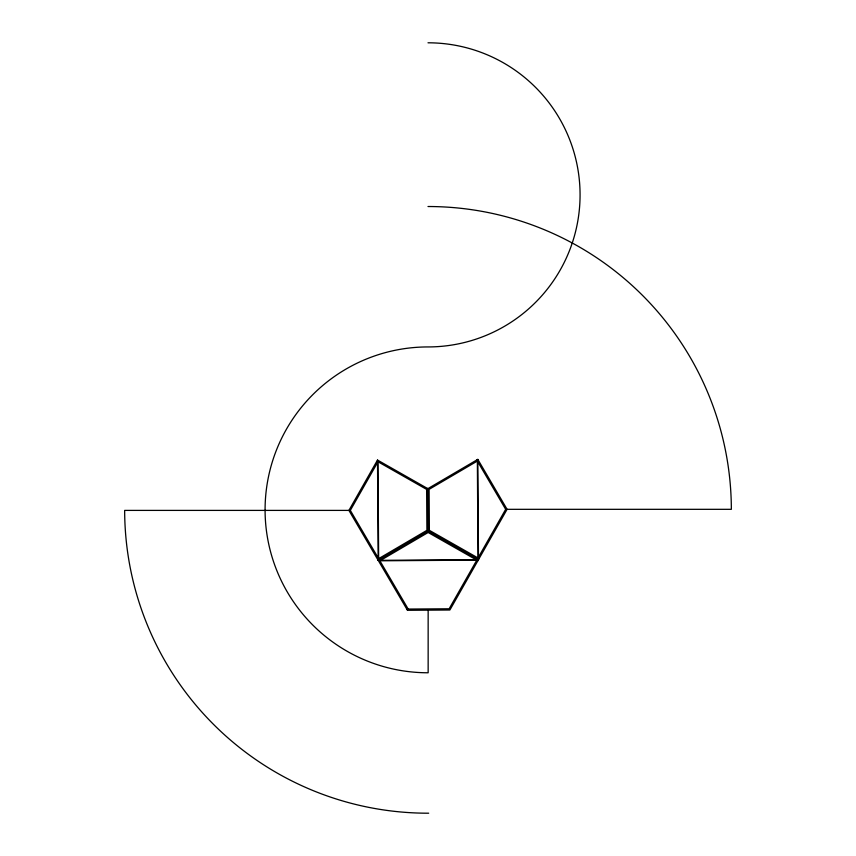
<?xml version="1.0" encoding="UTF-8"?>
<svg xmlns="http://www.w3.org/2000/svg" width="856" height="856" viewBox="0 0 856 856"><rect width="100%" height="100%" fill="white"/><g stroke="black" fill="none" stroke-linecap="round" stroke-linejoin="round"><path stroke-width="1.28" d="M377.507 460.057L348.906 510.401L407.488 610.296L449.882 610.007L507.094 509.32L477.809 459.372L427.85 488.669L377.507 460.057L378.192 560.348L478.493 559.663L477.809 459.372M426.62 489.386L377.988 461.748L350.329 510.39L378.641 558.658L426.909 530.346L426.62 489.386L427.24 488.316M478.012 557.973L477.359 461.063L429.091 489.365L429.38 530.335L478.012 557.973L505.671 509.331L476.739 459.993M378.192 560.348L428.15 531.052L478.493 559.663M379.893 560.798L476.803 560.134L449.154 608.777L408.194 609.055L379.893 560.798L428.15 532.486L477.873 560.733M407.124 609.675L408.194 609.055M506.217 509.32L731.345 509.32A303.345 303.345 0 0 0 428 206.521M349.783 510.401L124.655 510.401A303.345 303.345 0 0 0 428.695 813.2M427.85 488.669L428.15 531.052M377.988 461.748L378.641 558.647M428.15 610.392L428.15 672.773A162.918 162.918 0 0 1 265.082 509.93A162.918 162.918 0 0 1 428 346.937A152.068 152.068 0 0 0 580.068 194.868A152.068 152.068 0 0 0 428 42.8"/></g></svg>
